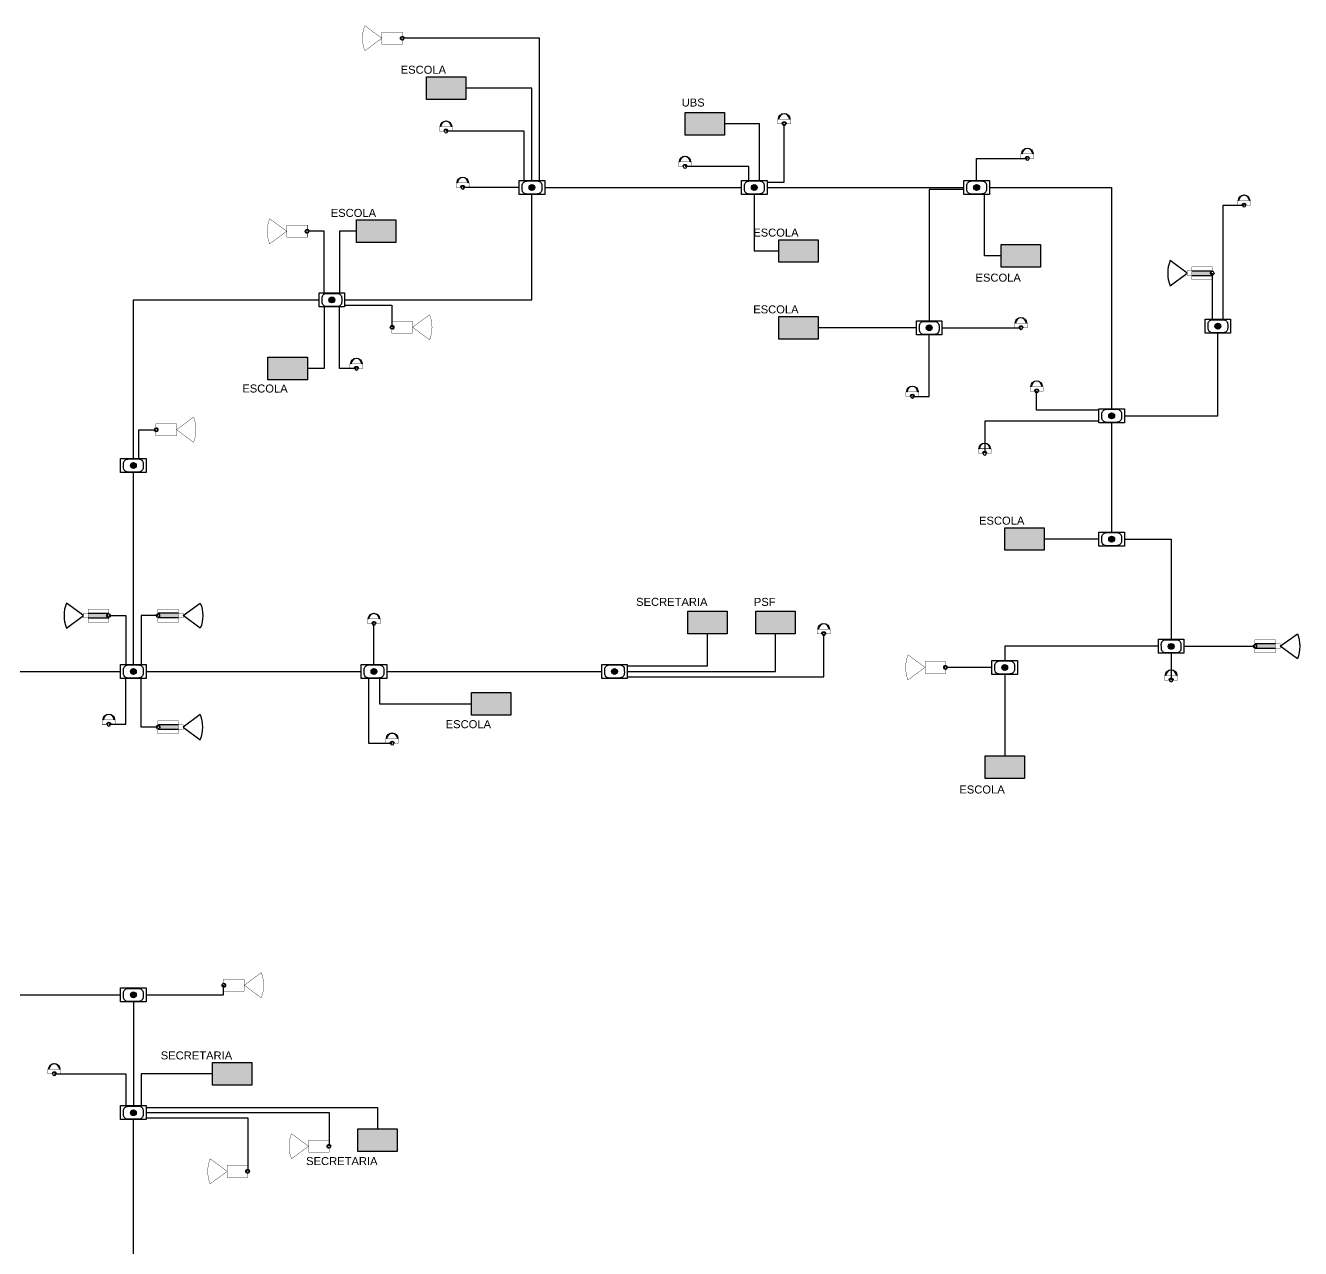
# Model space of a CAD drawing. Header units: millimetres. Extents: x 2691 to 11731, y 752 to 10862.
# Drawn here: x 7816 to 11731, y 7106 to 10862 of the extents above; entities that cross this region are included whole.
import ezdxf
from ezdxf.enums import TextEntityAlignment as Align

# ---------------------------------------------------------------- set-up
doc = ezdxf.new("R2010")
doc.units = ezdxf.units.MM
for name, color, linetype in [('252', 252, 'Continuous'), ('3', 7, 'Continuous'), ('CAIXA R2', 7, 'Continuous'), ('Cameras Existentes', 82, 'Continuous'), ('Cameras Novas', 6, 'Continuous'), ('Fibra Óptica 06 FO - Derivações', 1, 'Continuous'), ('Fibra Óptica 12 FO - Backbone', 5, 'Continuous'), ('Fibra Óptica 24 FO - Anel Óptico', 3, 'Continuous'), ('Unidade - Educação', 40, 'Continuous'), ('Unidade - Saúde', 1, 'Continuous'), ('Unidade - Sec.-Urbano', 5, 'Continuous')]:
    doc.layers.add(name, color=color, linetype=linetype)
doc.styles.get("Standard").update_dxf_attribs({"font": 'arial.ttf'})
doc.styles.add('TEXTOS', font='arial.ttf', dxfattribs={"height": 1.2})

# ---------------------------------------------------------------- blocks, each defined once
blk = doc.blocks.new('CAIXA DE EMENDA')
at = {"color": 7, "lineweight": -3}
for p, q in [((1459.23, -354.42), (1459.23, -352.56)), ((1461.21, -350.66), (1466.01, -350.66)), ((1467.99, -352.71), (1467.99, -354.42)), ((1466.01, -356.48), (1461.21, -356.48))]:
    blk.add_line(p, q, dxfattribs=at)
blk.add_circle((1463.61, -353.57), 1.3, dxfattribs=at)
at = {"color": 7, "lineweight": -3, "extrusion": (0, 0, -1)}
for centre, start, end in [((-1461.21, -352.64), 357.8251, 90), ((-1466.01, -352.64), 90, 182.1749), ((-1461.21, -354.5), 270, 2.1749), ((-1466.01, -354.5), 177.8251, 270)]:
    blk.add_arc(centre, 1.98, start, end, dxfattribs=at)
blk = doc.blocks.new('*U13')
h = blk.add_hatch(color=256)
h.dxf.hatch_style = 1
h.paths.add_polyline_path([(0.608, -0.069), (0.608, 0.069), (0, 0.069), (0, 0.06, -1), (0, -0.06), (0, -0.069)])
h = blk.add_hatch(color=256)
h.dxf.hatch_style = 1
h.paths.add_polyline_path([(0, 0.06), (0, 0.05, -1), (0, -0.05), (0, -0.06, 1)])
for p, q in [((0.608, 0.069), (0, 0.069)), ((0.608, -0.069), (0, -0.069))]:
    blk.add_line(p, q)
at = {"const_width": 0.01}
blk.add_lwpolyline([(0, -0.05), (0, -0.19), (0.608, -0.19), (0.608, 0.19), (0, 0.19), (0, 0.05)], dxfattribs=at)
at = {"color": 0, "const_width": 0.01}
blk.add_lwpolyline([(0.608, 0.069), (0.608, -0.069), (0.746, -0.069), (0.746, 0.069)], close=True, dxfattribs=at)
blk.add_circle((0, 0), 0.05)
for radius, start, end in [(0.05, 180, 0), (0.06, 270, 90)]:
    blk.add_arc((0, 0), radius, start, end)
at = {"layer": '252'}
blk.add_lwpolyline([(1.248, -0.37), (0.746, 0), (1.248, 0.37, -0.188798)], format="xyb", close=True, dxfattribs=at)
at = {"color": 0, "style": 'TEXTOS'}
blk.add_attdef('CAMERA', text='', height=0.25, rotation=0, dxfattribs=at).set_placement((-0.416, 0.464), align=Align.MIDDLE_CENTER)
blk = doc.blocks.new('*U41')
h = blk.add_hatch(color=256)
h.dxf.hatch_style = 1
h.paths.add_polyline_path([(0.06, 0), (0.05, 0, -1), (-0.05, 0), (-0.06, 0, 1)])
h = blk.add_hatch(color=256)
h.dxf.hatch_style = 1
h.paths.add_polyline_path([(0.166, -0.137), (0.155, -0.137, -1), (-0.156, -0.137), (-0.166, -0.137, 1)])
at = {"color": 0, "const_width": 0.01}
blk.add_lwpolyline([(-0.05, 0), (-0.191, 0), (-0.191, -0.137), (0.191, -0.137), (0.191, 0), (0.05, 0)], dxfattribs=at)
blk.add_lwpolyline([(0.166, -0.137), (0.155, -0.137, -1), (-0.156, -0.137), (-0.166, -0.137, 1)], format="xyb", close=True)
blk.add_circle((0, 0), 0.05)
for radius, end in [(0.06, 360), (0.05, 0), (0.05, 0)]:
    blk.add_arc((0, 0), radius, 180, end)
at = {"color": 0, "style": 'TEXTOS'}
blk.add_attdef('CAMERA', text='', height=0.25, rotation=0, dxfattribs=at).set_placement((-0.02, 0.303), align=Align.MIDDLE_CENTER)
blk = doc.blocks.new('*U45')
h = blk.add_hatch(color=256)
h.dxf.hatch_style = 1
h.paths.add_polyline_path([(0.06, 0), (0.05, 0, -1), (-0.05, 0), (-0.06, 0, 1)])
h = blk.add_hatch(color=256)
h.dxf.hatch_style = 1
h.paths.add_polyline_path([(0.166, -0.137), (0.155, -0.137, -1), (-0.156, -0.137), (-0.166, -0.137, 1)])
at = {"color": 0, "const_width": 0.01}
blk.add_lwpolyline([(-0.05, 0), (-0.191, 0), (-0.191, -0.137), (0.191, -0.137), (0.191, 0), (0.05, 0)], dxfattribs=at)
blk.add_lwpolyline([(0.166, -0.137), (0.155, -0.137, -1), (-0.156, -0.137), (-0.166, -0.137, 1)], format="xyb", close=True)
blk.add_circle((0, 0), 0.05)
for radius, end in [(0.06, 360), (0.05, 0), (0.05, 0)]:
    blk.add_arc((0, 0), radius, 180, end)
at = {"color": 0, "style": 'TEXTOS'}
blk.add_attdef('CAMERA', text='', height=0.25, rotation=0, dxfattribs=at).set_placement((-0.02, -0.548), align=Align.MIDDLE_CENTER)
blk = doc.blocks.new('*U6')
h = blk.add_hatch(color=256)
h.dxf.hatch_style = 1
h.paths.add_polyline_path([(0, 0.06), (0, 0.05, -1), (0, -0.05), (0, -0.06, 1)])
at = {"const_width": 0.01}
blk.add_lwpolyline([(0, -0.05), (0, -0.177), (0.608, -0.177), (0.608, 0.177), (0, 0.177), (0, 0.05)], dxfattribs=at)
blk.add_lwpolyline([(1.11, -0.37), (0.608, 0), (1.11, 0.37, -0.188798)], format="xyb", close=True, dxfattribs=at)
blk.add_circle((0, 0), 0.05)
for radius, start, end in [(0.05, 360, 180), (0.06, 270, 90), (0.05, 270, 90)]:
    blk.add_arc((0, 0), radius, start, end)
at = {"color": 0, "style": 'TEXTOS'}
blk.add_attdef('CAMERA', text='', height=0.25, rotation=0, dxfattribs=at).set_placement((-0.416, 0.192), align=Align.MIDDLE_CENTER)
blk = doc.blocks.new('*U19')
h = blk.add_hatch(color=256)
h.dxf.hatch_style = 1
h.paths.add_polyline_path([(0, -0.06), (0, -0.05, -1), (0, 0.05), (0, 0.06, 1)])
at = {"const_width": 0.01}
blk.add_lwpolyline([(-1.11, 0.37), (-0.608, 0), (-1.11, -0.37, -0.188798)], format="xyb", close=True, dxfattribs=at)
blk.add_lwpolyline([(0, 0.05), (0, 0.177), (-0.608, 0.177), (-0.608, -0.177), (0, -0.177), (0, -0.05)], dxfattribs=at)
blk.add_circle((0, 0), 0.05)
for radius, start, end in [(0.06, 90, 270), (0.05, 90, 270), (0.05, 180, 0)]:
    blk.add_arc((0, 0), radius, start, end)
at = {"color": 0, "style": 'TEXTOS'}
blk.add_attdef('CAMERA', text='', height=0.25, rotation=0, dxfattribs=at).set_placement((-0.416, 0.192), align=Align.MIDDLE_CENTER)
blk = doc.blocks.new('*U48')
h = blk.add_hatch(color=256)
h.dxf.hatch_style = 1
h.paths.add_polyline_path([(0.06, 0), (0.05, 0, -1), (-0.05, 0), (-0.06, 0, 1)])
h = blk.add_hatch(color=256)
h.dxf.hatch_style = 1
h.paths.add_polyline_path([(0.166, -0.137), (0.155, -0.137, -1), (-0.156, -0.137), (-0.166, -0.137, 1)])
at = {"color": 0, "const_width": 0.01}
blk.add_lwpolyline([(-0.05, 0), (-0.191, 0), (-0.191, -0.137), (0.191, -0.137), (0.191, 0), (0.05, 0)], dxfattribs=at)
blk.add_lwpolyline([(0.166, -0.137), (0.155, -0.137, -1), (-0.156, -0.137), (-0.166, -0.137, 1)], format="xyb", close=True)
blk.add_circle((0, 0), 0.05)
for radius, end in [(0.06, 360), (0.05, 0), (0.05, 0)]:
    blk.add_arc((0, 0), radius, 180, end)
at = {"color": 0, "style": 'TEXTOS'}
blk.add_attdef('CAMERA', text='', height=0.25, rotation=0, dxfattribs=at).set_placement((-0.02, 0.306), align=Align.MIDDLE_CENTER)
blk = doc.blocks.new('*U49')
h = blk.add_hatch(color=256)
h.dxf.hatch_style = 1
h.paths.add_polyline_path([(0.06, 0), (0.05, 0, -1), (-0.05, 0), (-0.06, 0, 1)])
h = blk.add_hatch(color=256)
h.dxf.hatch_style = 1
h.paths.add_polyline_path([(0.166, -0.137), (0.155, -0.137, -1), (-0.156, -0.137), (-0.166, -0.137, 1)])
at = {"color": 0, "const_width": 0.01}
blk.add_lwpolyline([(-0.05, 0), (-0.191, 0), (-0.191, -0.137), (0.191, -0.137), (0.191, 0), (0.05, 0)], dxfattribs=at)
blk.add_lwpolyline([(0.166, -0.137), (0.155, -0.137, -1), (-0.156, -0.137), (-0.166, -0.137, 1)], format="xyb", close=True)
blk.add_circle((0, 0), 0.05)
for radius, end in [(0.06, 360), (0.05, 0), (0.05, 0)]:
    blk.add_arc((0, 0), radius, 180, end)
at = {"color": 0, "style": 'TEXTOS'}
blk.add_attdef('CAMERA', text='', height=0.25, rotation=0, dxfattribs=at).set_placement((-0.02, -0.571), align=Align.MIDDLE_CENTER)
blk = doc.blocks.new('*U9')
h = blk.add_hatch(color=256)
h.dxf.hatch_style = 1
h.paths.add_polyline_path([(0.06, 0), (0.05, 0, -1), (-0.05, 0), (-0.06, 0, 1)])
h = blk.add_hatch(color=256)
h.dxf.hatch_style = 1
h.paths.add_polyline_path([(0.166, -0.137), (0.155, -0.137, -1), (-0.156, -0.137), (-0.166, -0.137, 1)])
at = {"color": 0, "const_width": 0.01}
blk.add_lwpolyline([(-0.05, 0), (-0.191, 0), (-0.191, -0.137), (0.191, -0.137), (0.191, 0), (0.05, 0)], dxfattribs=at)
blk.add_lwpolyline([(0.166, -0.137), (0.155, -0.137, -1), (-0.156, -0.137), (-0.166, -0.137, 1)], format="xyb", close=True)
blk.add_circle((0, 0), 0.05)
for radius, end in [(0.06, 360), (0.05, 0), (0.05, 0)]:
    blk.add_arc((0, 0), radius, 180, end)
at = {"color": 0, "style": 'TEXTOS'}
blk.add_attdef('CAMERA', text='', height=0.25, rotation=0, dxfattribs=at).set_placement((-0.49, -0.117), align=Align.MIDDLE_CENTER)
blk = doc.blocks.new('*U50')
h = blk.add_hatch(color=256)
h.dxf.hatch_style = 1
h.paths.add_polyline_path([(0.06, 0), (0.05, 0, -1), (-0.05, 0), (-0.06, 0, 1)])
h = blk.add_hatch(color=256)
h.dxf.hatch_style = 1
h.paths.add_polyline_path([(0.166, -0.137), (0.155, -0.137, -1), (-0.156, -0.137), (-0.166, -0.137, 1)])
at = {"color": 0, "const_width": 0.01}
blk.add_lwpolyline([(-0.05, 0), (-0.191, 0), (-0.191, -0.137), (0.191, -0.137), (0.191, 0), (0.05, 0)], dxfattribs=at)
blk.add_lwpolyline([(0.166, -0.137), (0.155, -0.137, -1), (-0.156, -0.137), (-0.166, -0.137, 1)], format="xyb", close=True)
blk.add_circle((0, 0), 0.05)
for radius, end in [(0.06, 360), (0.05, 0), (0.05, 0)]:
    blk.add_arc((0, 0), radius, 180, end)
at = {"color": 0, "style": 'TEXTOS'}
blk.add_attdef('CAMERA', text='', height=0.25, rotation=0, dxfattribs=at).set_placement((-0.036, -0.541), align=Align.MIDDLE_CENTER)
blk = doc.blocks.new('*U51')
h = blk.add_hatch(color=256)
h.dxf.hatch_style = 1
h.paths.add_polyline_path([(0.06, 0), (0.05, 0, -1), (-0.05, 0), (-0.06, 0, 1)])
h = blk.add_hatch(color=256)
h.dxf.hatch_style = 1
h.paths.add_polyline_path([(0.166, -0.137), (0.155, -0.137, -1), (-0.156, -0.137), (-0.166, -0.137, 1)])
at = {"color": 0, "const_width": 0.01}
blk.add_lwpolyline([(-0.05, 0), (-0.191, 0), (-0.191, -0.137), (0.191, -0.137), (0.191, 0), (0.05, 0)], dxfattribs=at)
blk.add_lwpolyline([(0.166, -0.137), (0.155, -0.137, -1), (-0.156, -0.137), (-0.166, -0.137, 1)], format="xyb", close=True)
blk.add_circle((0, 0), 0.05)
for radius, end in [(0.06, 360), (0.05, 0), (0.05, 0)]:
    blk.add_arc((0, 0), radius, 180, end)
at = {"color": 0, "style": 'TEXTOS'}
blk.add_attdef('CAMERA', text='', height=0.25, rotation=0, dxfattribs=at).set_placement((-0.02, 0.293), align=Align.MIDDLE_CENTER)
blk = doc.blocks.new('*U52')
h = blk.add_hatch(color=256)
h.dxf.hatch_style = 1
h.paths.add_polyline_path([(0.06, 0), (0.05, 0, -1), (-0.05, 0), (-0.06, 0, 1)])
h = blk.add_hatch(color=256)
h.dxf.hatch_style = 1
h.paths.add_polyline_path([(0.166, -0.137), (0.155, -0.137, -1), (-0.156, -0.137), (-0.166, -0.137, 1)])
at = {"color": 0, "const_width": 0.01}
blk.add_lwpolyline([(-0.05, 0), (-0.191, 0), (-0.191, -0.137), (0.191, -0.137), (0.191, 0), (0.05, 0)], dxfattribs=at)
blk.add_lwpolyline([(0.166, -0.137), (0.155, -0.137, -1), (-0.156, -0.137), (-0.166, -0.137, 1)], format="xyb", close=True)
blk.add_circle((0, 0), 0.05)
for radius, end in [(0.06, 360), (0.05, 0), (0.05, 0)]:
    blk.add_arc((0, 0), radius, 180, end)
at = {"color": 0, "style": 'TEXTOS'}
blk.add_attdef('CAMERA', text='', height=0.25, rotation=0, dxfattribs=at).set_placement((-0.02, -0.526), align=Align.MIDDLE_CENTER)
blk = doc.blocks.new('*U53')
h = blk.add_hatch(color=256)
h.dxf.hatch_style = 1
h.paths.add_polyline_path([(0.06, 0), (0.05, 0, -1), (-0.05, 0), (-0.06, 0, 1)])
h = blk.add_hatch(color=256)
h.dxf.hatch_style = 1
h.paths.add_polyline_path([(0.166, -0.137), (0.155, -0.137, -1), (-0.156, -0.137), (-0.166, -0.137, 1)])
at = {"color": 0, "const_width": 0.01}
blk.add_lwpolyline([(-0.05, 0), (-0.191, 0), (-0.191, -0.137), (0.191, -0.137), (0.191, 0), (0.05, 0)], dxfattribs=at)
blk.add_lwpolyline([(0.166, -0.137), (0.155, -0.137, -1), (-0.156, -0.137), (-0.166, -0.137, 1)], format="xyb", close=True)
blk.add_circle((0, 0), 0.05)
for radius, end in [(0.06, 360), (0.05, 0), (0.05, 0)]:
    blk.add_arc((0, 0), radius, 180, end)
at = {"color": 0, "style": 'TEXTOS'}
blk.add_attdef('CAMERA', text='', height=0.25, rotation=0, dxfattribs=at).set_placement((-0.02, 0.281), align=Align.MIDDLE_CENTER)
blk = doc.blocks.new('*U54')
h = blk.add_hatch(color=256)
h.dxf.hatch_style = 1
h.paths.add_polyline_path([(0.06, 0), (0.05, 0, -1), (-0.05, 0), (-0.06, 0, 1)])
h = blk.add_hatch(color=256)
h.dxf.hatch_style = 1
h.paths.add_polyline_path([(0.166, -0.137), (0.155, -0.137, -1), (-0.156, -0.137), (-0.166, -0.137, 1)])
at = {"color": 0, "const_width": 0.01}
blk.add_lwpolyline([(-0.05, 0), (-0.191, 0), (-0.191, -0.137), (0.191, -0.137), (0.191, 0), (0.05, 0)], dxfattribs=at)
blk.add_lwpolyline([(0.166, -0.137), (0.155, -0.137, -1), (-0.156, -0.137), (-0.166, -0.137, 1)], format="xyb", close=True)
blk.add_circle((0, 0), 0.05)
for radius, end in [(0.06, 360), (0.05, 0), (0.05, 0)]:
    blk.add_arc((0, 0), radius, 180, end)
at = {"color": 0, "style": 'TEXTOS'}
blk.add_attdef('CAMERA', text='', height=0.25, rotation=0, dxfattribs=at).set_placement((-0.02, 0.267), align=Align.MIDDLE_CENTER)
blk = doc.blocks.new('*U29')
h = blk.add_hatch(color=256)
h.dxf.hatch_style = 1
h.paths.add_polyline_path([(0, -0.06), (0, -0.05, -1), (0, 0.05), (0, 0.06, 1)])
at = {"const_width": 0.01}
blk.add_lwpolyline([(-1.11, 0.37), (-0.608, 0), (-1.11, -0.37, -0.188798)], format="xyb", close=True, dxfattribs=at)
blk.add_lwpolyline([(0, 0.05), (0, 0.177), (-0.608, 0.177), (-0.608, -0.177), (0, -0.177), (0, -0.05)], dxfattribs=at)
blk.add_circle((0, 0), 0.05)
for radius, start, end in [(0.06, 90, 270), (0.05, 90, 270), (0.05, 180, 0)]:
    blk.add_arc((0, 0), radius, start, end)
at = {"color": 0, "style": 'TEXTOS'}
blk.add_attdef('CAMERA', text='', height=0.25, rotation=0, dxfattribs=at).set_placement((0.399, -0.011), align=Align.MIDDLE_CENTER)
blk = doc.blocks.new('*U81')
h = blk.add_hatch(color=256)
h.dxf.hatch_style = 1
h.paths.add_polyline_path([(0, 0.06), (0, 0.05, -1), (0, -0.05), (0, -0.06, 1)])
at = {"const_width": 0.01}
blk.add_lwpolyline([(0, -0.05), (0, -0.177), (0.608, -0.177), (0.608, 0.177), (0, 0.177), (0, 0.05)], dxfattribs=at)
blk.add_lwpolyline([(1.11, -0.37), (0.608, 0), (1.11, 0.37, -0.188798)], format="xyb", close=True, dxfattribs=at)
blk.add_circle((0, 0), 0.05)
for radius, start, end in [(0.05, 360, 180), (0.06, 270, 90), (0.05, 270, 90)]:
    blk.add_arc((0, 0), radius, start, end)
at = {"color": 0, "style": 'TEXTOS'}
blk.add_attdef('CAMERA', text='', height=0.25, rotation=0, dxfattribs=at).set_placement((1.73, -0.032), align=Align.MIDDLE_CENTER)
blk = doc.blocks.new('*U82')
h = blk.add_hatch(color=256)
h.dxf.hatch_style = 1
h.paths.add_polyline_path([(0.06, 0), (0.05, 0, -1), (-0.05, 0), (-0.06, 0, 1)])
h = blk.add_hatch(color=256)
h.dxf.hatch_style = 1
h.paths.add_polyline_path([(0.166, -0.137), (0.155, -0.137, -1), (-0.156, -0.137), (-0.166, -0.137, 1)])
at = {"color": 0, "const_width": 0.01}
blk.add_lwpolyline([(-0.05, 0), (-0.191, 0), (-0.191, -0.137), (0.191, -0.137), (0.191, 0), (0.05, 0)], dxfattribs=at)
blk.add_lwpolyline([(0.166, -0.137), (0.155, -0.137, -1), (-0.156, -0.137), (-0.166, -0.137, 1)], format="xyb", close=True)
blk.add_circle((0, 0), 0.05)
for radius, end in [(0.06, 360), (0.05, 0), (0.05, 0)]:
    blk.add_arc((0, 0), radius, 180, end)
at = {"color": 0, "style": 'TEXTOS'}
blk.add_attdef('CAMERA', text='', height=0.25, rotation=0, dxfattribs=at).set_placement((-0.02, 0.265), align=Align.MIDDLE_CENTER)

msp = doc.modelspace()

# ---------------------------------------------------------------- hatches: boundary and pattern name
h = msp.add_hatch(color=256)
h.dxf.hatch_style = 1
h.paths.add_polyline_path([(9379.8, 10364.9, 1), (9361.9, 10364.9, 1)])
h = msp.add_hatch(color=256)
h.dxf.hatch_style = 1
h.paths.add_polyline_path([(10062.7, 10364.9, 1), (10044.8, 10364.9, 1)])
h = msp.add_hatch(color=256)
h.dxf.hatch_style = 1
h.paths.add_polyline_path([(10745.6, 10364.9, 1), (10727.7, 10364.9, 1)])
h = msp.add_hatch(color=256)
h.dxf.hatch_style = 1
h.paths.add_polyline_path([(8765.4, 10019.4, 1), (8747.5, 10019.4, 1)])
h = msp.add_hatch(color=256)
h.dxf.hatch_style = 1
h.paths.add_polyline_path([(11486.5, 9938.9, 1), (11468.6, 9938.9, 1)])
h = msp.add_hatch(color=256)
h.dxf.hatch_style = 1
h.paths.add_polyline_path([(10599.9, 9933.7, 1), (10582, 9933.7, 1)])
h = msp.add_hatch(color=256)
h.dxf.hatch_style = 1
h.paths.add_polyline_path([(11160.2, 9663.7, 1), (11142.3, 9663.7, 1)])
h = msp.add_hatch(color=256)
h.dxf.hatch_style = 1
h.paths.add_polyline_path([(8155.8, 9511, 1), (8137.9, 9511, 1)])
h = msp.add_hatch(color=256)
h.dxf.hatch_style = 1
h.paths.add_polyline_path([(11160.2, 9284.9, 1), (11142.3, 9284.9, 1)])
h = msp.add_hatch(color=256)
h.dxf.hatch_style = 1
h.paths.add_polyline_path([(11342.9, 8955.7, 1), (11325, 8955.7, 1)])
h = msp.add_hatch(color=256)
h.dxf.hatch_style = 1
h.paths.add_polyline_path([(10831.9, 8890.8, 1), (10813.9, 8890.8, 1)])
h = msp.add_hatch(color=256)
h.dxf.hatch_style = 1
h.paths.add_polyline_path([(8155.8, 8878.5, 1), (8137.9, 8878.5, 1)])
h = msp.add_hatch(color=256)
h.dxf.hatch_style = 1
h.paths.add_polyline_path([(8894.6, 8878.5, 1), (8876.7, 8878.5, 1)])
h = msp.add_hatch(color=256)
h.dxf.hatch_style = 1
h.paths.add_polyline_path([(9633.4, 8878.5, 1), (9615.5, 8878.5, 1)])
h = msp.add_hatch(color=256)
h.dxf.hatch_style = 1
h.paths.add_polyline_path([(8155.8, 7885.2, 1), (8137.9, 7885.2, 1)])
h = msp.add_hatch(color=256)
h.dxf.hatch_style = 1
h.paths.add_polyline_path([(8155.8, 7523.4, 1), (8137.9, 7523.4, 1)])
at = {"layer": 'Unidade - Educação'}
h = msp.add_hatch(color=256, dxfattribs=at)
h.dxf.hatch_style = 1
h.paths.add_polyline_path([(9046.6, 10635.3), (9167.5, 10635.3), (9167.5, 10704.8), (9046.6, 10704.8)])
h = msp.add_hatch(color=256, dxfattribs=at)
h.dxf.hatch_style = 1
h.paths.add_polyline_path([(8831.9, 10195.6), (8952.8, 10195.6), (8952.8, 10265.1), (8831.9, 10265.1)])
h = msp.add_hatch(color=256, dxfattribs=at)
h.dxf.hatch_style = 1
h.paths.add_polyline_path([(10129.4, 10135.2), (10250.3, 10135.2), (10250.3, 10204.6), (10129.4, 10204.6)])
h = msp.add_hatch(color=256, dxfattribs=at)
h.dxf.hatch_style = 1
h.paths.add_polyline_path([(10812.1, 10119.9), (10933, 10119.9), (10933, 10189.3), (10812.1, 10189.3)])
h = msp.add_hatch(color=256, dxfattribs=at)
h.dxf.hatch_style = 1
h.paths.add_polyline_path([(10129.4, 9899.3), (10250.3, 9899.3), (10250.3, 9968.8), (10129.4, 9968.8)])
h = msp.add_hatch(color=256, dxfattribs=at)
h.dxf.hatch_style = 1
h.paths.add_polyline_path([(8560.1, 9774.4), (8681.1, 9774.4), (8681.1, 9843.9), (8560.1, 9843.9)])
h = msp.add_hatch(color=256, dxfattribs=at)
h.dxf.hatch_style = 1
h.paths.add_polyline_path([(10822.9, 9250.6), (10943.8, 9250.6), (10943.8, 9320), (10822.9, 9320)])
h = msp.add_hatch(color=256, dxfattribs=at)
h.dxf.hatch_style = 1
h.paths.add_polyline_path([(9184.9, 8744.4), (9305.8, 8744.4), (9305.8, 8813.8), (9184.9, 8813.8)])
h = msp.add_hatch(color=256, dxfattribs=at)
h.dxf.hatch_style = 1
h.paths.add_polyline_path([(10762.4, 8549.5), (10883.4, 8549.5), (10883.4, 8619), (10762.4, 8619)])
at = {"layer": 'Unidade - Saúde'}
h = msp.add_hatch(color=256, dxfattribs=at)
h.dxf.hatch_style = 1
h.paths.add_polyline_path([(9841, 10525.8), (9961.9, 10525.8), (9961.9, 10595.3), (9841, 10595.3)])
h = msp.add_hatch(color=256, dxfattribs=at)
h.dxf.hatch_style = 1
h.paths.add_polyline_path([(10058.7, 8994.4), (10179.6, 8994.4), (10179.6, 9063.9), (10058.7, 9063.9)])
at = {"layer": 'Unidade - Sec.-Urbano'}
h = msp.add_hatch(color=256, dxfattribs=at)
h.dxf.hatch_style = 1
h.paths.add_polyline_path([(9849.8, 8994.4), (9970.7, 8994.4), (9970.7, 9063.9), (9849.8, 9063.9)])
h = msp.add_hatch(color=256, dxfattribs=at)
h.dxf.hatch_style = 1
h.paths.add_polyline_path([(8389.8, 7608), (8510.7, 7608), (8510.7, 7677.5), (8389.8, 7677.5)])
h = msp.add_hatch(color=256, dxfattribs=at)
h.dxf.hatch_style = 1
h.paths.add_polyline_path([(8836.3, 7404.2), (8957.2, 7404.2), (8957.2, 7473.7), (8836.3, 7473.7)])

# ---------------------------------------------------------------- linework, layer by layer
at = {"layer": 'CAIXA R2', "color": 7}
for points in [[(9331.7, 10386.7), (9410, 10386.7), (9410, 10343.8), (9331.7, 10343.8)], [(10014.6, 10386.7), (10092.9, 10386.7), (10092.9, 10343.8), (10014.6, 10343.8)], [(10697.5, 10386.7), (10775.8, 10386.7), (10775.8, 10343.8), (10697.5, 10343.8)], [(8717.3, 10041.2), (8795.6, 10041.2), (8795.6, 9998.3), (8717.3, 9998.3)], [(10551.8, 9955.5), (10630.2, 9955.5), (10630.2, 9912.6), (10551.8, 9912.6)], [(11438.3, 9960.7), (11516.7, 9960.7), (11516.7, 9917.8), (11438.3, 9917.8)], [(11112.1, 9685.5), (11190.4, 9685.5), (11190.4, 9642.6), (11112.1, 9642.6)], [(8107.7, 9532.8), (8186, 9532.8), (8186, 9489.9), (8107.7, 9489.9)], [(11112.1, 9306.7), (11190.4, 9306.7), (11190.4, 9263.8), (11112.1, 9263.8)], [(11294.8, 8977.5), (11373.2, 8977.5), (11373.2, 8934.6), (11294.8, 8934.6)], [(8107.7, 8900.3), (8186, 8900.3), (8186, 8857.4), (8107.7, 8857.4)], [(8846.5, 8900.3), (8924.8, 8900.3), (8924.8, 8857.4), (8846.5, 8857.4)], [(9585.3, 8900.3), (9663.6, 8900.3), (9663.6, 8857.4), (9585.3, 8857.4)], [(10783.7, 8912.6), (10862.1, 8912.6), (10862.1, 8869.7), (10783.7, 8869.7)], [(8107.7, 7907), (8186, 7907), (8186, 7864), (8107.7, 7864)], [(8107.7, 7545.2), (8186, 7545.2), (8186, 7502.3), (8107.7, 7502.3)]]:
    msp.add_lwpolyline(points, close=True, dxfattribs=at)
at = {"layer": 'Fibra Óptica 06 FO - Derivações'}
for points in [[(9394.5, 10386.7), (9394.5, 10823.3), (8973.4, 10823.3), (8973.4, 10823.3)], [(9370.8, 10386.7), (9370.8, 10670), (9167.5, 10670)], [(9347.1, 10386.7), (9347.1, 10537.8), (9107.1, 10537.8), (9107.1, 10537.8)], [(10070.2, 10386.7), (10070.2, 10560.6), (9961.9, 10560.6)], [(10092.9, 10380.9), (10145.6, 10380.9), (10145.6, 10560.6)], [(10037.1, 10386.7), (10037.1, 10429.3), (9841, 10429.3)], [(10736.7, 10386.7), (10736.7, 10453.9), (10892.6, 10453.9)], [(9331.7, 10365.2), (9158.4, 10365.2), (9158.4, 10365.2)], [(10053.8, 10343.8), (10053.8, 10169.9), (10129.4, 10169.9)], [(10697.5, 10358.3), (10591.1, 10358.3), (10591.1, 9955.5)], [(10812.1, 10154.6), (10760.4, 10154.6), (10760.4, 10343.8)], [(11493.9, 9960.7), (11493.9, 10310.3), (11558, 10310.3)], [(8732.8, 10041.2), (8732.8, 10230.4), (8681.1, 10230.4), (8681.1, 10230.4)], [(8831.9, 10230.4), (8780.2, 10230.4), (8780.2, 10041.2)], [(11460.9, 9960.7), (11460.9, 10101.7)], [(8732.8, 9998.3), (8732.8, 9809.2), (8681.1, 9809.2), (8681.1, 9809.2)], [(8831.9, 9809.2), (8780.2, 9809.2), (8780.2, 9998.3)], [(8795.6, 10003.7), (8941, 10003.7), (8941, 9935.6)], [(10551.8, 9934), (10250.3, 9934)], [(10539.3, 9723.4), (10591, 9723.4), (10591, 9912.6)], [(10630.2, 9934), (10872.6, 9934)], [(11190.4, 9664.1), (11477.5, 9664.1), (11477.5, 9917.8)], [(11111.9, 9680.9), (10920.9, 9680.9), (10920.9, 9739.7)], [(11111.9, 9647.2), (10761.3, 9647.2), (10761.3, 9548.5)], [(8163.3, 9532.8), (8163.3, 9621), (8216, 9621), (8216, 9621)], [(11112.1, 9285.3), (10943.8, 9285.3)], [(11190.4, 9285.3), (11334, 9285.3), (11334, 8977.5)], [(8071.4, 9050.2), (8071.4, 9050.2), (8123.2, 9050.2), (8123.2, 8900.3)], [(8222.3, 9050.2), (8222.3, 9050.2), (8170.6, 9050.2), (8170.6, 8900.3)], [(8885.7, 8900.3), (8885.7, 9025.6)], [(9663.6, 8895.7), (9910.2, 8895.7), (9910.2, 8994.4)], [(9663.6, 8878.9), (10119.1, 8878.9), (10119.1, 8994.4)], [(9663.6, 8862), (10267.1, 8862), (10267.1, 8994.4)], [(11294.8, 8956), (10822.9, 8956), (10822.9, 8912.6)], [(11334, 8934.6), (11334, 8852.1)], [(11373.2, 8956), (11591.4, 8956), (11591.4, 8956)], [(10783.7, 8891.1), (10641.7, 8891.1)], [(8071.4, 8716.2), (8071.4, 8716.2), (8123.2, 8716.2), (8123.2, 8857.4)], [(8222.3, 8707.5), (8222.3, 8707.5), (8170.6, 8707.5), (8170.6, 8857.4)], [(8186, 8878.9), (8846.5, 8878.9)], [(8869.2, 8857.4), (8869.2, 8658), (8941.6, 8658)], [(8902.3, 8857.4), (8902.3, 8779.1), (9184.9, 8779.1)], [(8924.8, 8878.9), (9585.3, 8878.9)], [(10822.9, 8869.7), (10822.9, 8619)], [(8186, 7885.5), (8423.9, 7885.5), (8423.9, 7885.5), (8423.9, 7914.9)], [(7903.9, 7642.8), (8123.2, 7642.8), (8123.2, 7545.2)], [(8389.8, 7642.8), (8170.6, 7642.8), (8170.6, 7545.2)], [(8186, 7539.4), (8896.7, 7539.4), (8896.7, 7473.7)], [(8186, 7523.7), (8748.1, 7523.7), (8748.1, 7420.5)], [(8186, 7507.7), (8498.3, 7507.7), (8498.3, 7343.4)]]:
    msp.add_lwpolyline(points, dxfattribs=at)
at = {"layer": 'Fibra Óptica 12 FO - Backbone'}
for points in [[(8795.6, 10019.8), (9370.8, 10019.8), (9370.8, 10343.8)], [(9410, 10365.2), (10014.6, 10365.2)], [(10092.9, 10365.2), (10697.5, 10365.2)], [(10775.8, 10365.2), (11151.3, 10365.2), (11151.3, 9685.5)], [(8146.9, 9532.8), (8146.9, 10019.8), (8717.3, 10019.8)], [(11151.3, 9642.6), (11151.3, 9306.7)], [(8146.9, 8900.3), (8146.9, 9489.9)], [(7447.2, 8878.9), (8107.7, 8878.9)]]:
    msp.add_lwpolyline(points, dxfattribs=at)
at = {"layer": 'Fibra Óptica 24 FO - Anel Óptico'}
for points in [[(7447.2, 7885.5), (8107.7, 7885.5)], [(8146.9, 7864), (8146.9, 7545.2)], [(8146.9, 6930.5), (8146.9, 7502.3)]]:
    msp.add_lwpolyline(points, dxfattribs=at)
at = {"layer": 'Unidade - Educação', "color": 0, "linetype": 'Continuous', "ltscale": 0.01}
for points in [[(9167.5, 10635.3), (9046.6, 10635.3), (9046.6, 10704.8), (9167.5, 10704.8)], [(8952.8, 10195.6), (8831.9, 10195.6), (8831.9, 10265.1), (8952.8, 10265.1)], [(10250.3, 10135.2), (10129.4, 10135.2), (10129.4, 10204.6), (10250.3, 10204.6)], [(10933, 10119.9), (10812.1, 10119.9), (10812.1, 10189.3), (10933, 10189.3)], [(10250.3, 9899.3), (10129.4, 9899.3), (10129.4, 9968.8), (10250.3, 9968.8)], [(8681.1, 9774.4), (8560.1, 9774.4), (8560.1, 9843.9), (8681.1, 9843.9)], [(10943.8, 9250.6), (10822.9, 9250.6), (10822.9, 9320), (10943.8, 9320)], [(9305.8, 8744.4), (9184.9, 8744.4), (9184.9, 8813.8), (9305.8, 8813.8)], [(10883.4, 8549.5), (10762.4, 8549.5), (10762.4, 8619), (10883.4, 8619)]]:
    msp.add_lwpolyline(points, close=True, dxfattribs=at)
at = {"layer": 'Unidade - Saúde', "color": 0, "linetype": 'Continuous', "ltscale": 0.01}
for points in [[(9961.9, 10525.8), (9841, 10525.8), (9841, 10595.3), (9961.9, 10595.3)], [(10179.6, 8994.4), (10058.7, 8994.4), (10058.7, 9063.9), (10179.6, 9063.9)]]:
    msp.add_lwpolyline(points, close=True, dxfattribs=at)
at = {"layer": 'Unidade - Sec.-Urbano', "color": 0, "linetype": 'Continuous', "ltscale": 0.01}
for points in [[(9970.7, 8994.4), (9849.8, 8994.4), (9849.8, 9063.9), (9970.7, 9063.9)], [(8510.7, 7608), (8389.8, 7608), (8389.8, 7677.5), (8510.7, 7677.5)], [(8957.2, 7404.2), (8836.3, 7404.2), (8836.3, 7473.7), (8957.2, 7473.7)]]:
    msp.add_lwpolyline(points, close=True, dxfattribs=at)

# ---------------------------------------------------------------- block references
at = {"layer": 'CAIXA R2', "xscale": 6.881240752177111, "yscale": 6.881240752177111, "zscale": 6.881240752177111, "rotation": 0.2840248350658537}
for p in [(-712.5, 12747.9), (-29.6, 12747.9), (653.3, 12747.9), (-1326.9, 12402.5), (507.6, 12316.7), (1394.1, 12321.9), (1067.9, 12046.8), (-1936.5, 11894.1), (1067.9, 11668), (1250.6, 11338.7), (-1936.5, 11261.6), (-1197.7, 11261.6), (-458.9, 11261.6), (739.5, 11273.8), (-1936.5, 10268.2), (-1936.5, 9906.4)]:
    msp.add_blockref('CAIXA DE EMENDA', p, dxfattribs=at)
at = {"layer": 'Cameras Existentes', "xscale": -104.2851877539442}
for name, p, yscale, zscale, rotation in [('*U9', (9841, 10429.3), 104.2851877539443, 104.2851877539443, 179.9999999999908), ('*U50', (10892.6, 10453.9), 104.2851877539443, 104.2851877539443, 179.9999999999908), ('*U50', (11558, 10310.3), 104.2851877539443, 104.2851877539443, 179.9999999999908), ('*U13', (11460.9, 10101.7), 104.2851877539442, 104.2851877539442, 359.9999999999908), ('*U13', (8071.4, 9050.2), 104.2851877539442, 104.2851877539442, 359.9999999999908), ('*U41', (8071.4, 8716.2), 104.2851877539443, 104.2851877539443, 179.9999999999908), ('*U13', (8222.3, 8707.5), 104.2851877539443, 104.2851877539443, 180)]:
    msp.add_blockref(name, p, dxfattribs=dict(at, yscale=yscale, zscale=zscale, rotation=rotation))
at = {"layer": 'Cameras Existentes', "xscale": 104.2851877539442, "yscale": 104.2851877539442, "zscale": 104.2851877539442}
for p in [(8222.3, 9050.2), (11591.4, 8956)]:
    msp.add_blockref('*U13', p, dxfattribs=at)
at = {"layer": 'Cameras Novas', "xscale": -104.2851877539442, "yscale": 104.2851877539443, "zscale": 104.2851877539443, "rotation": 179.9999999999908}
for name, p in [('*U19', (8973.4, 10823.3)), ('*U49', (10145.6, 10560.6)), ('*U49', (9107.1, 10537.8)), ('*U49', (9158.4, 10365.2)), ('*U19', (8681.1, 10230.4)), ('*U81', (8941, 9935.6)), ('*U51', (10872.6, 9934)), ('*U48', (8831.9, 9809.2)), ('*U51', (10539.3, 9723.4)), ('*U52', (10920.9, 9739.7)), ('*U6', (8216, 9621)), ('*U53', (10761.3, 9548.5)), ('*U45', (8885.7, 9025.6)), ('*U45', (10267.1, 8994.4)), ('*U19', (10641.7, 8891.1)), ('*U54', (11334, 8852.1)), ('*U82', (8941.6, 8658)), ('*U6', (8423.9, 7914.9)), ('*U41', (7903.9, 7642.8)), ('*U29', (8748.1, 7420.5)), ('*U19', (8498.3, 7343.4))]:
    msp.add_blockref(name, p, dxfattribs=at)

# ---------------------------------------------------------------- texts
at = {"layer": '3', "linetype": 'Continuous', "lineweight": -3, "char_height": 24.584, "attachment_point": 9, "rotation": 359.9274}
for s, insert in [('\\pi65.61874;ESCOLA', (9107.1, 10713.8)), ('\\pi30.36103;UBS', (9901.4, 10613.1)), ('\\pi65.61874;ESCOLA', (8892.3, 10274.1)), ('\\pi65.61874;ESCOLA', (10189.8, 10213.6)), ('\\pi65.61874;ESCOLA', (10872.5, 10075.3)), ('\\pi65.61874;ESCOLA', (10189.8, 9977.8)), ('\\pi65.61874;ESCOLA', (8620.6, 9734.8)), ('\\pi65.61874;ESCOLA', (10883.3, 9329)), ('\\pi107.44167;SECRETARIA', (9910.2, 9079.5)), ('\\pi28.63378;PSF', (10119.1, 9079.5)), ('\\pi65.61874;ESCOLA', (9245.3, 8703.9)), ('\\pi65.61874;ESCOLA', (10822.9, 8503.4)), ('\\pi107.44167;SECRETARIA', (8450.3, 7686.5)), ('\\pi107.44167;SECRETARIA', (8896.7, 7362.1))]:
    msp.add_mtext(s, dxfattribs=dict(at, insert=insert))

doc.saveas('drawing.dxf')
